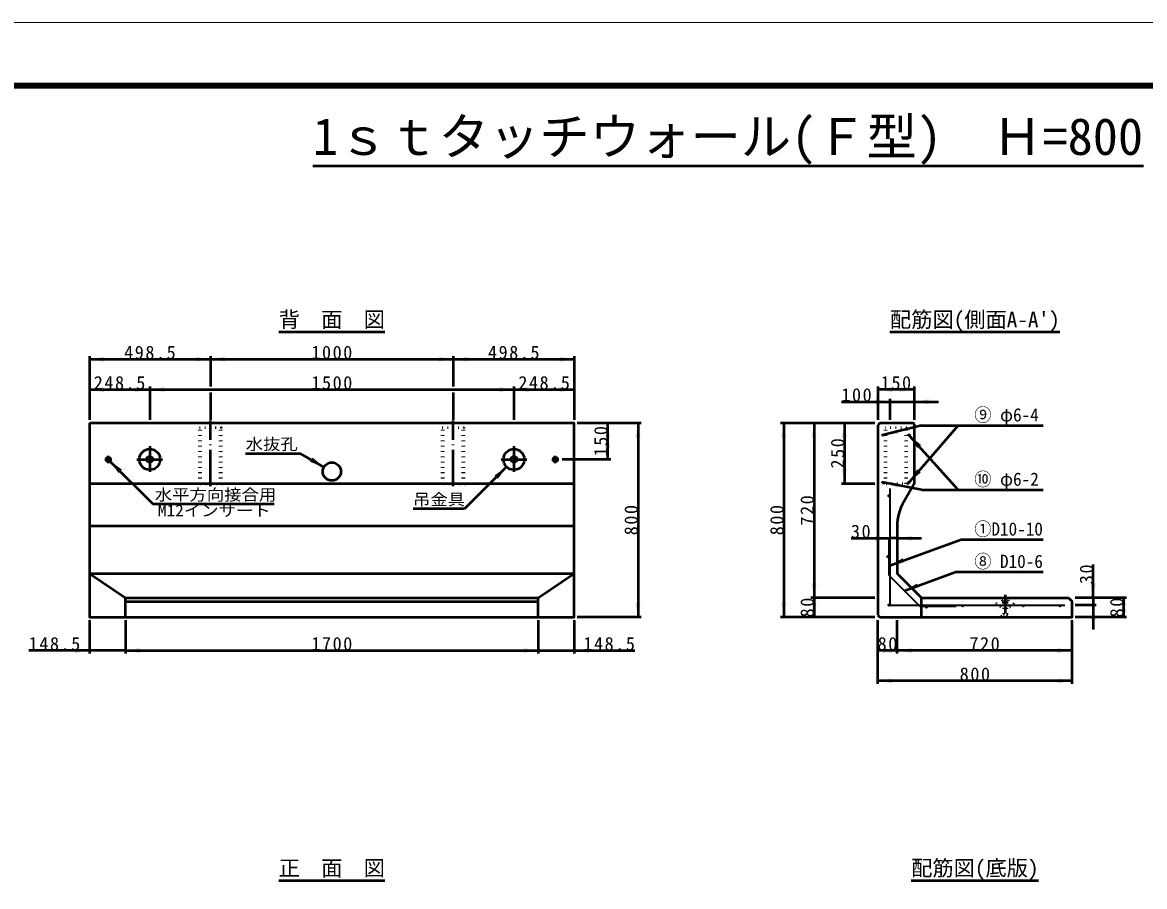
# Model space of a CAD drawing. Units: millimetres, scale not verified, with parts at other scales. Extents: x -2102 to 2102, y -1485 to 1485.
# Drawn here: x -1163 to 686, y 61 to 1485 of the extents above; entities that cross this region are included whole.
import ezdxf
from ezdxf.enums import TextEntityAlignment as Align

# ---------------------------------------------------------------- set-up
doc = ezdxf.new("R2010")
doc.units = ezdxf.units.MM
doc.header["$LTSCALE"] = 5
doc.linetypes.add('DOTTED', pattern=[1.75, 0.25, -1.5])
doc.linetypes.add('LONG_DASHED_DOTTED', pattern=[15.25, 12, -1.5, 0.25, -1.5])
doc.layers.add('0-0_V-nasSTD', color=7, linetype='Continuous', lineweight=50)
doc.styles.add('ＭＳ ゴシック', font='')
doc.styles.get('ＭＳ ゴシック').set_extended_font_data('MS Gothic')

msp = doc.modelspace()

# ---------------------------------------------------------------- linework, layer by layer
at = {"layer": '0-0_V-nasSTD'}
for p, q in [((-684.288, 1248.465), (684.288, 1248.465)), ((-740.525, 974.987), (-565.525, 974.987)), ((266.375, 974.987), (546.375, 974.987)), ((-1052.425, 934.987), (-1052.425, 829.987)), ((-1052.425, 929.987), (-853.025, 929.987)), ((-853.025, 934.987), (-853.025, 884.987)), ((-853.025, 929.987), (-453.025, 929.987)), ((-453.025, 934.987), (-453.025, 884.987)), ((-453.025, 929.987), (-253.625, 929.987)), ((-253.625, 934.987), (-253.625, 829.987)), ((-1052.425, 879.987), (-953.025, 879.987)), ((-953.025, 884.987), (-953.025, 829.987)), ((-953.025, 879.987), (-353.025, 879.987)), ((-853.025, 874.987), (-853.025, 829.987)), ((-453.025, 874.987), (-453.025, 829.987)), ((-353.025, 884.987), (-353.025, 829.987)), ((-353.025, 879.987), (-253.625, 879.987)), ((246.375, 884.987), (246.375, 829.987)), ((306.375, 879.987), (246.375, 879.987)), ((306.375, 884.987), (306.375, 829.987)), ((186.375, 859.987), (266.375, 859.987)), ((266.375, 864.987), (266.375, 829.987)), ((266.375, 859.987), (306.375, 859.987)), ((306.375, 859.987), (346.375, 859.987)), ((-143.625, 824.987), (-248.625, 824.987)), ((-198.625, 824.987), (-198.625, 764.987)), ((-148.625, 824.987), (-148.625, 504.987)), ((241.375, 824.987), (86.375, 824.987)), ((91.375, 824.987), (91.375, 504.987)), ((141.375, 824.987), (141.375, 536.987)), ((191.375, 824.987), (191.375, 724.987)), ((249.975, 824.987), (246.375, 821.387)), ((246.375, 821.387), (246.375, 508.587)), ((304.375, 824.987), (249.975, 824.987)), ((318.649, 820.987), (256.139, 805.28)), ((378.649, 820.987), (298.558, 727.897)), ((318.649, 820.987), (518.649, 820.987)), ((378.649, 714.987), (298.577, 804.095)), ((-1018.538, 762.3), (-947.827, 691.59)), ((-794.987, 774.987), (-704.987, 774.987)), ((-704.987, 774.987), (-666.015, 752.487)), ((-193.625, 764.987), (-273.625, 764.987)), ((-365.187, 752.825), (-434.261, 683.752)), ((-253.625, 724.987), (-1052.425, 724.987)), ((241.375, 724.987), (186.375, 724.987)), ((318.649, 714.987), (256.154, 726.765)), ((318.649, 714.987), (518.649, 714.987)), ((-947.827, 691.59), (-747.827, 691.59)), ((-434.261, 683.752), (-519.261, 683.752)), ((-253.625, 655.054), (-1052.425, 655.054)), ((202.375, 635.054), (266.375, 635.054)), ((278.375, 635.054), (266.375, 635.054)), ((266.375, 590.201), (383.649, 632.886)), ((278.375, 635.054), (318.375, 635.054)), ((383.649, 632.886), (518.649, 632.886)), ((601.375, 536.987), (601.375, 591.987)), ((-1052.425, 576.987), (-253.625, 576.987)), ((-1052.425, 576.987), (-993.025, 536.987)), ((-313.025, 536.987), (-253.625, 576.987)), ((289.89, 548.502), (375.164, 579.539)), ((375.164, 579.539), (518.649, 579.539)), ((-993.025, 536.987), (-313.025, 536.987)), ((-993.025, 504.987), (-993.025, 536.987)), ((-313.025, 504.987), (-313.025, 536.987)), ((241.375, 536.987), (136.375, 536.987)), ((141.375, 536.987), (141.375, 504.987)), ((318.375, 536.987), (560.375, 536.987)), ((318.375, 504.987), (318.375, 536.987)), ((560.375, 536.987), (566.375, 530.987)), ((656.375, 536.987), (571.375, 536.987)), ((601.375, 536.987), (601.375, 524.987)), ((651.375, 536.987), (651.375, 504.987)), ((-993.025, 530.987), (-313.025, 530.987)), ((606.375, 524.987), (571.375, 524.987)), ((601.375, 524.987), (601.375, 484.987)), ((-1052.425, 499.987), (-1052.425, 444.987)), ((-993.025, 499.987), (-993.025, 444.987)), ((-313.025, 499.987), (-313.025, 444.987)), ((-253.625, 499.987), (-253.625, 444.987)), ((-143.625, 504.987), (-248.625, 504.987)), ((241.375, 504.987), (86.375, 504.987)), ((246.375, 508.587), (249.975, 504.987)), ((246.375, 394.987), (246.375, 499.987)), ((278.375, 444.987), (278.375, 499.987)), ((566.375, 394.987), (566.375, 499.987)), ((656.375, 504.987), (571.375, 504.987)), ((-1052.425, 449.987), (-1152.425, 449.987)), ((-993.025, 449.987), (-1052.425, 449.987)), ((-253.625, 449.987), (-153.625, 449.987)), ((278.375, 449.987), (246.375, 449.987)), ((566.375, 399.987), (246.375, 399.987)), ((-740.525, 71.187), (-565.525, 71.187)), ((301.375, 71.187), (511.375, 71.187))]:
    msp.add_line(p, q, dxfattribs=at)
at = {"layer": '0-0_V-nasSTD', "linetype": 'DOTTED'}
for p, q in [((-874.025, 824.987), (-871.025, 816.987)), ((-871.025, 724.987), (-871.025, 816.987)), ((-835.025, 816.987), (-871.025, 816.987)), ((-869.025, 724.987), (-869.025, 816.987)), ((-837.025, 724.987), (-837.025, 816.987)), ((-835.025, 816.987), (-832.025, 824.987)), ((-835.025, 724.987), (-835.025, 816.987)), ((-474.025, 824.987), (-471.025, 816.987)), ((-471.025, 724.987), (-471.025, 816.987)), ((-435.025, 816.987), (-471.025, 816.987)), ((-469.025, 724.987), (-469.025, 816.987)), ((-437.025, 724.987), (-437.025, 816.987)), ((-435.025, 816.987), (-432.025, 824.987)), ((-435.025, 724.987), (-435.025, 816.987)), ((255.375, 824.987), (258.375, 816.987)), ((258.375, 724.987), (258.375, 816.987)), ((294.375, 816.987), (258.375, 816.987)), ((260.375, 724.987), (260.375, 816.987)), ((292.375, 724.987), (292.375, 816.987)), ((294.375, 816.987), (297.375, 824.987)), ((294.375, 724.987), (294.375, 816.987)), ((-833.025, 724.987), (-873.025, 724.987)), ((-873.025, 724.187), (-873.025, 724.987)), ((-833.025, 724.187), (-873.025, 724.187)), ((-837.025, 724.987), (-869.025, 724.987)), ((-833.025, 724.187), (-833.025, 724.987)), ((-433.025, 724.987), (-473.025, 724.987)), ((-473.025, 724.187), (-473.025, 724.987)), ((-433.025, 724.187), (-473.025, 724.187)), ((-437.025, 724.987), (-469.025, 724.987)), ((-437.025, 724.987), (-469.025, 724.987)), ((-433.025, 724.187), (-433.025, 724.987)), ((296.375, 724.987), (256.375, 724.987)), ((256.375, 724.187), (256.375, 724.987)), ((296.375, 724.187), (256.375, 724.187)), ((296.375, 724.187), (296.375, 724.987)), ((451.375, 532.987), (461.375, 532.987)), ((451.375, 532.987), (451.375, 530.187)), ((451.375, 530.187), (453.575, 528.987)), ((451.375, 530.187), (461.375, 530.187)), ((453.575, 528.987), (453.575, 508.987)), ((453.575, 528.987), (459.175, 528.987)), ((459.175, 528.987), (461.375, 530.187)), ((459.175, 528.987), (459.175, 508.987)), ((461.375, 532.987), (461.375, 530.187)), ((449.375, 506.987), (453.575, 508.987)), ((449.375, 506.987), (449.375, 505.787)), ((449.375, 506.987), (463.375, 506.987)), ((449.375, 505.787), (463.375, 505.787)), ((453.575, 508.987), (459.175, 508.987)), ((459.175, 508.987), (463.375, 506.987)), ((463.375, 506.987), (463.375, 505.787))]:
    msp.add_line(p, q, dxfattribs=at)
at = {"layer": '0-0_V-nasSTD', "linetype": 'LONG_DASHED_DOTTED'}
for p, q in [((-853.025, 720.987), (-853.025, 828.987)), ((-453.025, 720.987), (-453.025, 828.987)), ((-953.025, 786.787), (-953.025, 744.387)), ((-353.025, 786.787), (-353.025, 744.387)), ((-1027.225, 764.987), (-1015.225, 764.987)), ((-1021.225, 758.987), (-1021.225, 770.987)), ((-974.225, 764.987), (-931.825, 764.987)), ((-374.225, 764.987), (-331.825, 764.987)), ((-290.825, 764.987), (-278.825, 764.987)), ((-284.825, 758.987), (-284.825, 770.987)), ((456.375, 541.987), (456.375, 511.987))]:
    msp.add_line(p, q, dxfattribs=at)
at = {"layer": '0-0_V-nasSTD', "lineweight": 35}
for p, q in [((264.375, 634.017), (264.375, 574.017)), ((264.375, 574.017), (315.404, 522.987)), ((315.404, 522.987), (375.404, 522.987))]:
    msp.add_line(p, q, dxfattribs=at)
at = {"layer": '0-0_V-nasSTD', "lineweight": 18}
for points in [[(-2102.5, -1485), (-2102.5, 1485), (2102.5, 1485), (2102.5, -1485)], [(-2002.5, -1385), (-2002.5, 1385), (2002.5, 1385), (2002.5, -1385)]]:
    msp.add_lwpolyline(points, close=True, dxfattribs=at)
at = {"layer": '0-0_V-nasSTD', "lineweight": 100}
msp.add_lwpolyline([(1997.5, -1380), (1997.5, 1380), (-1997.5, 1380)], dxfattribs=at)
at = {"layer": '0-0_V-nasSTD'}
msp.add_lwpolyline([(-1052.425, 824.987), (-1052.425, 504.987), (-253.625, 504.987), (-253.625, 824.987)], close=True, dxfattribs=at)
for points in [[(306.375, 822.987), (306.375, 724.987), (289.093, 695.054)], [(278.375, 655.054), (278.375, 576.987), (318.375, 536.987)], [(249.975, 504.987), (566.375, 504.987), (566.375, 530.987)], [(-993.025, 449.987), (-313.025, 449.987), (-253.625, 449.987)], [(566.375, 449.987), (278.375, 449.987), (246.375, 449.987)]]:
    msp.add_lwpolyline(points, dxfattribs=at)
at = {"layer": '0-0_V-nasSTD', "lineweight": 35}
msp.add_lwpolyline([(266.375, 716.987), (266.375, 524.987), (554.375, 524.987)], dxfattribs=at)
for centre in [(254.975, 804.987), (297.775, 804.987), (254.975, 726.987), (297.775, 726.987), (265.175, 704.987), (263.175, 604.987), (265.175, 524.987), (326.375, 521.787), (386.375, 523.787), (486.375, 523.787), (546.375, 523.787)]:
    msp.add_circle(centre, 1.2, dxfattribs=at)
at = {"layer": '0-0_V-nasSTD'}
for centre, radius in [((-953.025, 764.987), 17.2), ((-353.025, 764.987), 17.2), ((-1021.225, 764.987), 3.8), ((-1021.225, 764.987), 2.4), ((-1021.225, 764.987), 2), ((-953.025, 764.987), 5), ((-653.025, 744.987), 15), ((-353.025, 764.987), 5), ((-284.825, 764.987), 3.8), ((-284.825, 764.987), 2.4), ((-284.825, 764.987), 2)]:
    msp.add_circle(centre, radius, dxfattribs=at)
for centre, radius, start, end in [((304.375, 822.987), 2, 0, 90), ((358.375, 655.054), 80, 150, 180)]:
    msp.add_arc(centre, radius, start, end, dxfattribs=at)
at = {"layer": '0-0_V-nasSTD', "linetype": 'DOTTED'}
msp.add_arc((456.375, 536.987), 17.2, 180, 0, dxfattribs=at)
at = {"layer": '0-0_V-nasSTD'}
for points in [[(-1052.425, 929.987), (-1028.425, 929.987), (-1028.425, 933.987)], [(-1052.425, 929.987), (-1028.425, 925.987), (-1028.425, 929.987)], [(-877.025, 929.987), (-877.025, 933.987), (-853.025, 929.987)], [(-877.025, 925.987), (-877.025, 929.987), (-853.025, 929.987)], [(-853.025, 929.987), (-829.025, 929.987), (-829.025, 933.987)], [(-853.025, 929.987), (-829.025, 925.987), (-829.025, 929.987)], [(-477.025, 929.987), (-477.025, 933.987), (-453.025, 929.987)], [(-477.025, 925.987), (-477.025, 929.987), (-453.025, 929.987)], [(-453.025, 929.987), (-429.025, 929.987), (-429.025, 933.987)], [(-453.025, 929.987), (-429.025, 925.987), (-429.025, 929.987)], [(-277.625, 929.987), (-277.625, 933.987), (-253.625, 929.987)], [(-277.625, 925.987), (-277.625, 929.987), (-253.625, 929.987)], [(-1052.425, 879.987), (-1028.425, 879.987), (-1028.425, 883.987)], [(-1052.425, 879.987), (-1028.425, 875.987), (-1028.425, 879.987)], [(-977.025, 879.987), (-977.025, 883.987), (-953.025, 879.987)], [(-977.025, 875.987), (-977.025, 879.987), (-953.025, 879.987)], [(-953.025, 879.987), (-929.025, 879.987), (-929.025, 883.987)], [(-953.025, 879.987), (-929.025, 875.987), (-929.025, 879.987)], [(-377.025, 879.987), (-377.025, 883.987), (-353.025, 879.987)], [(-377.025, 875.987), (-377.025, 879.987), (-353.025, 879.987)], [(-353.025, 879.987), (-329.025, 879.987), (-329.025, 883.987)], [(-353.025, 879.987), (-329.025, 875.987), (-329.025, 879.987)], [(-277.625, 879.987), (-277.625, 883.987), (-253.625, 879.987)], [(-277.625, 875.987), (-277.625, 879.987), (-253.625, 879.987)], [(246.375, 879.987), (270.375, 879.987), (270.375, 883.987)], [(246.375, 879.987), (270.375, 875.987), (270.375, 879.987)], [(282.375, 879.987), (282.375, 883.987), (306.375, 879.987)], [(282.375, 875.987), (282.375, 879.987), (306.375, 879.987)], [(242.375, 859.987), (242.375, 863.987), (266.375, 859.987)], [(242.375, 855.987), (242.375, 859.987), (266.375, 859.987)], [(306.375, 859.987), (330.375, 859.987), (330.375, 863.987)], [(306.375, 859.987), (330.375, 855.987), (330.375, 859.987)], [(-202.625, 800.987), (-198.625, 800.987), (-198.625, 824.987)], [(-198.625, 800.987), (-198.625, 824.987), (-194.625, 800.987)], [(-152.625, 800.987), (-148.625, 800.987), (-148.625, 824.987)], [(-148.625, 800.987), (-148.625, 824.987), (-144.625, 800.987)], [(87.375, 800.987), (91.375, 800.987), (91.375, 824.987)], [(91.375, 800.987), (91.375, 824.987), (95.375, 800.987)], [(137.375, 800.987), (141.375, 800.987), (141.375, 824.987)], [(141.375, 800.987), (141.375, 824.987), (145.375, 800.987)], [(187.375, 800.987), (191.375, 800.987), (191.375, 824.987)], [(191.375, 800.987), (191.375, 824.987), (195.375, 800.987)], [(256.139, 805.28), (278.44, 815.008), (279.415, 811.129)], [(256.139, 805.28), (279.415, 811.129), (280.39, 807.249)], [(298.577, 804.095), (311.643, 783.57), (314.618, 786.243)], [(298.577, 804.095), (314.618, 786.243), (317.594, 788.917)], [(-202.625, 788.987), (-198.625, 764.987), (-198.625, 788.987)], [(-198.625, 764.987), (-198.625, 788.987), (-194.625, 788.987)], [(-1018.538, 762.3), (-1004.396, 742.501), (-1001.568, 745.33)], [(-1018.538, 762.3), (-1001.568, 745.33), (-998.739, 748.158)], [(-688.8, 761.023), (-686.8, 764.487), (-666.015, 752.487)], [(-686.8, 764.487), (-684.8, 767.951), (-666.015, 752.487)], [(-384.986, 738.683), (-382.158, 735.855), (-365.187, 752.825)], [(-382.158, 735.855), (-379.329, 733.026), (-365.187, 752.825)], [(187.375, 748.987), (191.375, 724.987), (191.375, 748.987)], [(191.375, 724.987), (191.375, 748.987), (195.375, 748.987)], [(298.558, 727.897), (311.178, 748.699), (314.21, 746.09)], [(298.558, 727.897), (314.21, 746.09), (317.242, 743.481)], [(256.154, 726.765), (278.998, 718.39), (279.739, 722.32)], [(256.154, 726.765), (279.739, 722.32), (280.48, 726.251)], [(242.375, 635.054), (242.375, 639.054), (266.375, 635.054)], [(242.375, 631.054), (242.375, 635.054), (266.375, 635.054)], [(278.375, 635.054), (302.375, 635.054), (302.375, 639.054)], [(278.375, 635.054), (302.375, 631.054), (302.375, 635.054)], [(266.375, 590.201), (287.559, 602.169), (288.928, 598.41)], [(266.375, 590.201), (288.928, 598.41), (290.296, 594.651)], [(137.375, 560.987), (141.375, 536.987), (141.375, 560.987)], [(141.375, 536.987), (141.375, 560.987), (145.375, 560.987)], [(289.89, 548.502), (311.074, 560.469), (312.442, 556.711)], [(289.89, 548.502), (312.442, 556.711), (313.81, 552.952)], [(597.375, 560.987), (601.375, 536.987), (601.375, 560.987)], [(601.375, 536.987), (601.375, 560.987), (605.375, 560.987)], [(137.375, 512.987), (141.375, 512.987), (141.375, 536.987)], [(141.375, 512.987), (141.375, 536.987), (145.375, 512.987)], [(647.375, 512.987), (651.375, 512.987), (651.375, 536.987)], [(651.375, 512.987), (651.375, 536.987), (655.375, 512.987)], [(-152.625, 528.987), (-148.625, 504.987), (-148.625, 528.987)], [(-148.625, 504.987), (-148.625, 528.987), (-144.625, 528.987)], [(87.375, 528.987), (91.375, 504.987), (91.375, 528.987)], [(91.375, 504.987), (91.375, 528.987), (95.375, 528.987)], [(137.375, 528.987), (141.375, 504.987), (141.375, 528.987)], [(141.375, 504.987), (141.375, 528.987), (145.375, 528.987)], [(597.375, 500.987), (601.375, 500.987), (601.375, 524.987)], [(601.375, 500.987), (601.375, 524.987), (605.375, 500.987)], [(647.375, 528.987), (651.375, 504.987), (651.375, 528.987)], [(651.375, 504.987), (651.375, 528.987), (655.375, 528.987)], [(-1076.425, 449.987), (-1076.425, 453.987), (-1052.425, 449.987)], [(-1076.425, 445.987), (-1076.425, 449.987), (-1052.425, 449.987)], [(-993.025, 449.987), (-969.025, 449.987), (-969.025, 453.987)], [(-993.025, 449.987), (-969.025, 445.987), (-969.025, 449.987)], [(-337.025, 449.987), (-337.025, 453.987), (-313.025, 449.987)], [(-337.025, 445.987), (-337.025, 449.987), (-313.025, 449.987)], [(-253.625, 449.987), (-229.625, 449.987), (-229.625, 453.987)], [(-253.625, 449.987), (-229.625, 445.987), (-229.625, 449.987)], [(246.375, 449.987), (270.375, 449.987), (270.375, 453.987)], [(246.375, 449.987), (270.375, 445.987), (270.375, 449.987)], [(254.375, 449.987), (254.375, 453.987), (278.375, 449.987)], [(254.375, 445.987), (254.375, 449.987), (278.375, 449.987)], [(278.375, 449.987), (302.375, 449.987), (302.375, 453.987)], [(278.375, 449.987), (302.375, 445.987), (302.375, 449.987)], [(542.375, 449.987), (542.375, 453.987), (566.375, 449.987)], [(542.375, 445.987), (542.375, 449.987), (566.375, 449.987)], [(246.375, 399.987), (270.375, 399.987), (270.375, 403.987)], [(246.375, 399.987), (270.375, 395.987), (270.375, 399.987)], [(542.375, 399.987), (542.375, 403.987), (566.375, 399.987)], [(542.375, 395.987), (542.375, 399.987), (566.375, 399.987)]]:
    msp.add_solid(points, dxfattribs=at)

# ---------------------------------------------------------------- texts
at = {"layer": '0-0_V-nasSTD', "style": 'ＭＳ ゴシック'}
for s, height, p in [('1ｓｔタッチウォール(Ｆ型)  Ｈ=800', 60.81, (-684.288, 1248.465)), ('背\u3000面\u3000図', 25.66, (-740.525, 974.987)), ("配筋図(側面A-A')", 25.66, (266.375, 974.987)), ('正\u3000面\u3000図', 25.66, (-740.525, 71.187)), ('配筋図(底版)', 25.66, (301.375, 71.187))]:
    msp.add_text(s, height=height, dxfattribs=at).set_placement(p, align=Align.BOTTOM_LEFT)
for s, height, width, p in [('⑨ φ6-4', 21.85, 0.95, (405.378, 820.987)), ('水抜孔', 19.06, 1.1, (-794.987, 774.987)), ('⑩ φ6-2', 21.85, 0.95, (405.378, 714.987)), ('水平方向接合用', 19.06, 1.1, (-944.827, 691.59)), ('吊金具', 19.06, 1.1, (-519.261, 683.752)), ('M12インサート', 19.06, 1.1, (-939.577, 665.59)), ('①D10-10', 21.85, 0.95, (405.378, 632.886)), ('⑧ D10-6', 21.85, 0.95, (405.378, 579.539))]:
    msp.add_text(s, height=height, dxfattribs=dict(at, width=width)).set_placement(p, align=Align.BOTTOM_LEFT)
at = {"layer": '0-0_V-nasSTD', "char_height": 21.99, "attachment_point": 7, "style": 'ＭＳ ゴシック'}
for s, insert in [('\\T1.17;498.5', (-995.225, 929.987)), ('\\T1.17;1000', (-686.775, 929.987)), ('\\T1.17;498.5', (-395.825, 929.987)), ('\\T1.17;248.5', (-1045.225, 879.987)), ('\\T1.17;1500', (-686.775, 879.987)), ('\\T1.17;248.5', (-345.825, 879.987)), ('\\T1.17;150', (251.375, 879.987)), ('\\T1.17;100', (186.375, 859.987)), ('\\T1.17;30', (202.124, 635.054)), ('\\T1.17;148.5', (-1152.425, 449.987)), ('\\T1.17;1700', (-686.775, 449.987)), ('\\T1.17;148.5', (-238.625, 449.987)), ('\\T1.17;80', (246.124, 449.987)), ('\\T1.17;720', (397.375, 449.987)), ('\\T1.17;800', (381.375, 399.987))]:
    msp.add_mtext(s, dxfattribs=dict(at, insert=insert))
at = {"layer": '0-0_V-nasSTD', "char_height": 21.99, "attachment_point": 7, "rotation": 90, "style": 'ＭＳ ゴシック'}
for s, insert in [('\\T1.17;150', (-198.625, 769.987)), ('\\T1.17;250', (191.375, 749.987)), ('\\T1.17;720', (141.375, 655.987)), ('\\T1.17;800', (-148.625, 639.987)), ('\\T1.17;800', (91.375, 639.987)), ('\\T1.17;30', (601.375, 559.487)), ('\\T1.17;80', (141.375, 504.737)), ('\\T1.17;80', (651.375, 504.737))]:
    msp.add_mtext(s, dxfattribs=dict(at, insert=insert))

doc.saveas('drawing.dxf')
